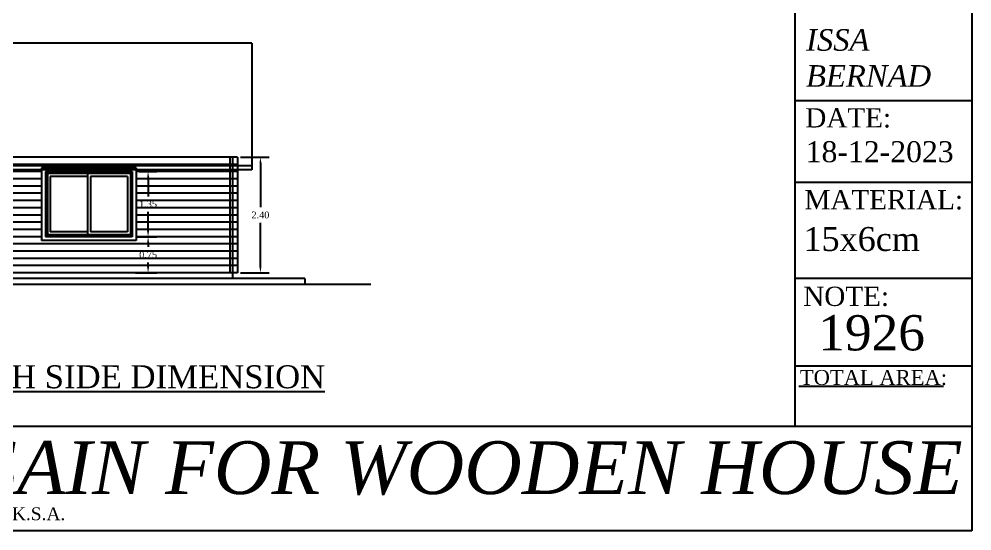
# Model space of a CAD drawing. Header units: inches. Extents: x 86794 to 87086, y 41803 to 41823.
# Drawn here: x 87065.89 to 87085.65, y 41802.72 to 41813.34 of the extents above; entities that cross this region are included whole.
import ezdxf

# ---------------------------------------------------------------- set-up
doc = ezdxf.new("R2010")
doc.units = ezdxf.units.IN
doc.header["$MEASUREMENT"] = 0
doc.styles.get("Standard").update_dxf_attribs({"font": 'times.ttf'})
doc.dimstyles.get("Standard").update_dxf_attribs({"dimtxt": 0.14, "dimasz": 0.12, "dimexe": 0.18, "dimexo": 0.0625, "dimgap": 0.09, "dimtad": 0, "dimtih": 1, "dimtoh": 1, "dimzin": 0, "dimdsep": 46, "dimtxsty": 'Standard', "dimcen": 0.09, "dimadec": 0, "dimazin": 0, "dimtfac": 1, "dimtofl": 0, "dimtmove": 0, "dimatfit": 3, "dimfxl": 1, "dimtolj": 1, "dimtzin": 0, "dimarcsym": 0})

# ---------------------------------------------------------------- blocks, each defined once
blk = doc.blocks.new('*D577')
at = {"color": 0, "lineweight": -2, "ltscale": 0.006, "transparency": 16777216}
for p, q in [((87070.48, 41810.479), (87071.076, 41810.479)), ((87070.896, 41810.359), (87070.896, 41809.441)), ((87070.896, 41808.199), (87070.896, 41809.118)), ((87070.48, 41808.079), (87071.076, 41808.079))]:
    blk.add_line(p, q, dxfattribs=at)
at = {"color": 0, "ltscale": 0.006, "transparency": 16777216}
for points in [[(87070.876, 41810.359), (87070.916, 41810.359), (87070.896, 41810.479)], [(87070.876, 41808.199), (87070.916, 41808.199), (87070.896, 41808.079)]]:
    blk.add_solid(points, dxfattribs=at)
at = {"layer": 'Defpoints', "color": 0, "ltscale": 0.006, "transparency": 16777216}
for p in [(87070.418, 41810.479), (87070.418, 41808.079), (87070.896, 41808.079)]:
    blk.add_point(p, dxfattribs=at)
at = {"color": 0, "ltscale": 0.006, "transparency": 16777216, "insert": (87070.896, 41809.279), "char_height": 0.14, "attachment_point": 5}
blk.add_mtext('\\A1;2.40', dxfattribs=at)
blk = doc.blocks.new('*D578')
at = {"color": 0, "lineweight": -2, "ltscale": 0.006, "transparency": 16777216}
for p, q in [((87068.383, 41810.179), (87068.747, 41810.179)), ((87068.567, 41810.059), (87068.567, 41809.666)), ((87068.567, 41808.949), (87068.567, 41809.343)), ((87068.383, 41808.829), (87068.747, 41808.829))]:
    blk.add_line(p, q, dxfattribs=at)
at = {"color": 0, "ltscale": 0.006, "transparency": 16777216}
for points in [[(87068.547, 41810.059), (87068.587, 41810.059), (87068.567, 41810.179)], [(87068.547, 41808.949), (87068.587, 41808.949), (87068.567, 41808.829)]]:
    blk.add_solid(points, dxfattribs=at)
at = {"layer": 'Defpoints', "color": 0, "ltscale": 0.006, "transparency": 16777216}
for p in [(87068.32, 41810.179), (87068.32, 41808.829), (87068.567, 41808.829)]:
    blk.add_point(p, dxfattribs=at)
at = {"color": 0, "ltscale": 0.006, "transparency": 16777216, "insert": (87068.567, 41809.504), "char_height": 0.14, "attachment_point": 5}
blk.add_mtext('\\A1;1.35', dxfattribs=at)
blk = doc.blocks.new('*D579')
at = {"color": 0, "lineweight": -2, "ltscale": 0.006, "transparency": 16777216}
for p, q in [((87068.303, 41808.829), (87068.747, 41808.829)), ((87068.567, 41808.709), (87068.567, 41808.616)), ((87068.567, 41808.199), (87068.567, 41808.293)), ((87068.303, 41808.079), (87068.747, 41808.079))]:
    blk.add_line(p, q, dxfattribs=at)
at = {"color": 0, "ltscale": 0.006, "transparency": 16777216}
for points in [[(87068.547, 41808.709), (87068.587, 41808.709), (87068.567, 41808.829)], [(87068.547, 41808.199), (87068.587, 41808.199), (87068.567, 41808.079)]]:
    blk.add_solid(points, dxfattribs=at)
at = {"layer": 'Defpoints', "color": 0, "ltscale": 0.006, "transparency": 16777216}
for p in [(87068.24, 41808.829), (87068.24, 41808.079), (87068.567, 41808.079)]:
    blk.add_point(p, dxfattribs=at)
at = {"color": 0, "ltscale": 0.006, "transparency": 16777216, "insert": (87068.567, 41808.454), "char_height": 0.14, "attachment_point": 5}
blk.add_mtext('\\A1;0.75', dxfattribs=at)

msp = doc.modelspace()

# ---------------------------------------------------------------- linework, layer by layer
for p, q in [((87081.982, 41804.89), (87081.982, 41823.223)), ((87085.649, 41823.223), (87085.649, 41802.724)), ((87081.982, 41811.654), (87085.649, 41811.654)), ((87081.982, 41809.961), (87085.649, 41809.961)), ((87085.649, 41807.963), (87081.982, 41807.963)), ((87081.982, 41806.149), (87085.649, 41806.149)), ((87085.649, 41804.89), (87055.65, 41804.89)), ((87085.649, 41802.724), (87055.65, 41802.724))]:
    msp.add_line(p, q)
at = {"ltscale": 0.006}
for p, q in [((87070.718, 41812.845), (87064.818, 41812.845)), ((87070.718, 41812.845), (87070.718, 41810.213)), ((87070.418, 41810.479), (87058.418, 41810.479)), ((87070.418, 41810.329), (87058.418, 41810.329)), ((87070.263, 41810.479), (87070.263, 41808.079)), ((87070.318, 41810.479), (87070.318, 41808.079)), ((87070.418, 41810.479), (87070.418, 41808.079)), ((87066.36, 41810.179), (87058.418, 41810.179)), ((87070.718, 41810.299), (87064.418, 41810.299)), ((87070.718, 41810.213), (87064.418, 41810.213)), ((87066.36, 41810.259), (87066.36, 41808.749)), ((87068.32, 41810.259), (87066.36, 41810.259)), ((87066.44, 41810.179), (87066.44, 41808.829)), ((87068.24, 41810.179), (87066.44, 41810.179)), ((87066.44, 41810.179), (87066.44, 41808.979)), ((87066.46, 41810.159), (87066.46, 41808.849)), ((87068.22, 41810.159), (87066.46, 41810.159)), ((87066.48, 41810.139), (87066.48, 41808.869)), ((87068.2, 41810.139), (87066.48, 41810.139)), ((87067.31, 41810.139), (87067.31, 41808.869)), ((87068.2, 41810.139), (87068.2, 41808.869)), ((87068.22, 41810.159), (87068.22, 41808.849)), ((87068.24, 41810.179), (87068.24, 41808.829)), ((87068.32, 41810.259), (87068.32, 41808.749)), ((87070.418, 41810.179), (87068.32, 41810.179)), ((87066.36, 41810.029), (87058.418, 41810.029)), ((87066.54, 41810.079), (87066.54, 41808.929)), ((87067.31, 41810.079), (87066.54, 41810.079)), ((87068.14, 41810.079), (87067.37, 41810.079)), ((87067.37, 41810.079), (87067.37, 41808.929)), ((87068.14, 41810.079), (87068.14, 41808.929)), ((87070.418, 41810.029), (87068.32, 41810.029)), ((87066.36, 41809.879), (87058.418, 41809.879)), ((87066.36, 41809.729), (87058.418, 41809.729)), ((87070.418, 41809.879), (87068.32, 41809.879)), ((87070.418, 41809.729), (87068.32, 41809.729)), ((87066.36, 41809.579), (87058.418, 41809.579)), ((87070.418, 41809.579), (87068.32, 41809.579)), ((87066.36, 41809.429), (87058.418, 41809.429)), ((87070.418, 41809.429), (87068.32, 41809.429)), ((87066.36, 41809.279), (87058.418, 41809.279)), ((87066.36, 41809.129), (87058.418, 41809.129)), ((87070.418, 41809.279), (87068.32, 41809.279)), ((87070.418, 41809.129), (87068.32, 41809.129)), ((87066.36, 41808.979), (87058.418, 41808.979)), ((87067.31, 41808.929), (87066.54, 41808.929)), ((87068.14, 41808.929), (87067.37, 41808.929)), ((87070.418, 41808.979), (87068.32, 41808.979)), ((87066.36, 41808.829), (87058.418, 41808.829)), ((87068.32, 41808.749), (87066.36, 41808.749)), ((87068.24, 41808.829), (87066.44, 41808.829)), ((87068.22, 41808.849), (87066.46, 41808.849)), ((87068.2, 41808.869), (87066.48, 41808.869)), ((87070.418, 41808.829), (87068.32, 41808.829)), ((87070.418, 41808.679), (87058.418, 41808.679)), ((87070.418, 41808.529), (87058.418, 41808.529)), ((87070.418, 41808.379), (87058.418, 41808.379)), ((87070.418, 41808.229), (87058.418, 41808.229)), ((87071.818, 41807.959), (87057.018, 41807.959)), ((87070.418, 41808.079), (87058.418, 41808.079)), ((87070.318, 41808.079), (87070.318, 41807.959)), ((87071.818, 41807.959), (87071.818, 41807.839)), ((87073.184, 41807.839), (87057.018, 41807.839))]:
    msp.add_line(p, q, dxfattribs=at)
at = {"color": 1}
msp.add_line((87065.156, 41805.614), (87072.232, 41805.614), dxfattribs=at)
at = {"color": 1, "ltscale": 0.003}
msp.add_line((87082.062, 41805.726), (87085.057, 41805.726), dxfattribs=at)

# ---------------------------------------------------------------- texts
at = {"attachment_point": 1}
for s, insert, char_height, width in [('{\\fTimes New Roman|b0|i1|c0|p18;ISSA \\PBERNAD}', (87082.209, 41813.135), 0.44802, 4.17319), ('{\\fTimes New Roman|b0|i0|c0|p18;DATE:}', (87082.194, 41811.495), 0.39998, 27.24683), ('18-12-2023', (87082.201, 41810.81), 0.4354, 4.39345), ('{\\fTimes New Roman|b0|i0|c0|p18;MATERIAL:}', (87082.176, 41809.796), 0.39998, 29.45603), ('15x6cm', (87082.156, 41809.029), 0.496, 4.5356), ('{\\fTimes New Roman|b0|i0|c0|p18;NOTE:}', (87082.151, 41807.792), 0.39998, 32.89257), ('LH SIDE DIMENSION', (87065.285, 41806.161), 0.47634, 46.09013), ('TOTAL AREA:', (87082.08, 41806.063), 0.30965, 29.96196), ('{\\fTimes New Roman|b0|i1|c0|p18;AL HUSSAIN FOR WOODEN HOUSE}', (87059.46, 41804.585), 1.09481, 34.02638), ('{\\fTimes New Roman|b0|i0|c0|p18;P.O. BOX  86250, RIYADH 11622, K.S.A.}', (87059.791, 41803.214), 0.26665, 19.97556)]:
    msp.add_mtext(s, dxfattribs=dict(at, insert=insert, char_height=char_height, width=width))
at = {"ltscale": 5, "insert": (87082.462, 41807.202), "char_height": 0.7323, "attachment_point": 1}
msp.add_mtext_dynamic_manual_height_columns('1926', width=9.48656, gutter_width=2.184, heights=[0], dxfattribs=at)

# ---------------------------------------------------------------- dimensions: what is measured, and where the dimension line sits
at = {"ltscale": 0.006}
for base, p1, p2, picture, middle in [((87070.896, 41808.079), (87070.418, 41810.479), (87070.418, 41808.079), '*D577', (87070.896, 41809.279)), ((87068.567, 41808.829), (87068.32, 41810.179), (87068.32, 41808.829), '*D578', (87068.567, 41809.504)), ((87068.567, 41808.079), (87068.24, 41808.829), (87068.24, 41808.079), '*D579', (87068.567, 41808.454))]:
    dim = msp.add_linear_dim(base=base, p1=p1, p2=p2, angle=90, dimstyle='Standard', dxfattribs=at)
    dim.commit()
    dim.dimension.update_dxf_attribs({"geometry": picture, "text_midpoint": middle})

doc.saveas('drawing.dxf')
